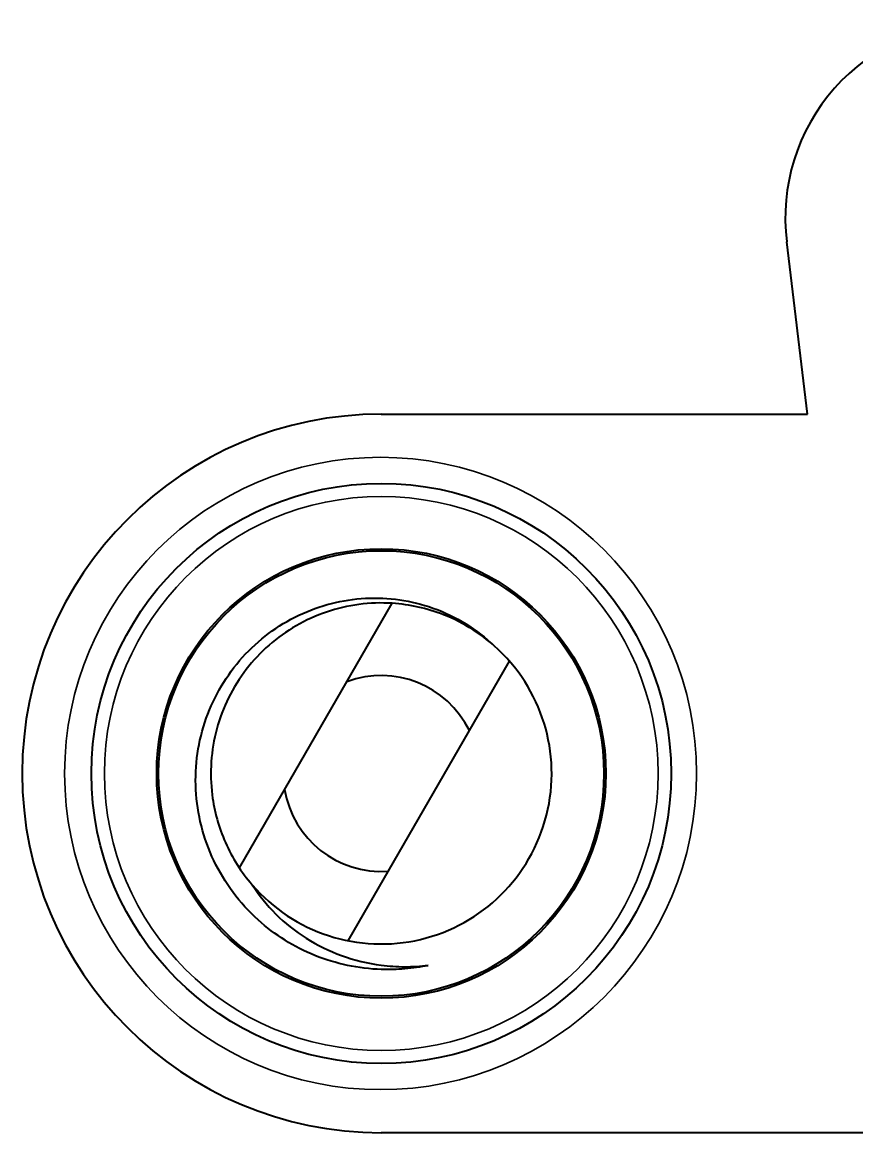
# Model space of a CAD drawing. Header units: millimetres. Extents: x 0 to 1682, y 0 to 1188.
# Drawn here: x 1321.76 to 1328.15, y 448.75 to 457.25 of the extents above; entities that cross this region are included whole.
import ezdxf

# ---------------------------------------------------------------- set-up
doc = ezdxf.new("R2010")
doc.units = ezdxf.units.MM
doc.header["$LTSCALE"] = 2
doc.layers.add('가시적인 것(ISO)', color=3, linetype='Continuous', lineweight=40)
doc.layers.add('가시적인 좁은 것(ISO)', color=3, linetype='Continuous', lineweight=35)

msp = doc.modelspace()

# ---------------------------------------------------------------- linework, layer by layer
at = {"layer": '가시적인 것(ISO)'}
for p, q in [((1327.777, 454.2451), (1327.6164, 455.5638)), ((1324.5117, 454.2451), (1327.777, 454.2451)), ((1323.4249, 450.7726), (1324.594, 452.7975)), ((1324.2577, 450.215), (1325.4933, 452.3551)), ((1328.4465, 448.7451), (1324.5117, 448.7451))]:
    msp.add_line(p, q, dxfattribs=at)
for radius in [2.22, 1.72, 1.705]:
    msp.add_circle((1324.5117, 451.4951), radius, dxfattribs=at)
for centre, radius, start, end in [((1329.1054, 455.7451), 1.5, 90, 186.94098), ((1324.5117, 451.4951), 2.75, 90, 270), ((1324.5117, 451.4951), 1.305, 220.72223, 48.46127), ((1324.5117, 451.4951), 0.75, 25.9442, 110.65417), ((1324.5117, 451.4951), 0.75, 189.34583, 274.0558)]:
    msp.add_arc(centre, radius, start, end, dxfattribs=at)
for points, knots in [([(1324.5117, 449.995), (1324.3372, 450.0008), (1324.1655, 450.0372), (1323.844, 450.1668), (1323.6971, 450.2586), (1323.4269, 450.502), (1323.3118, 450.6562), (1323.1484, 450.9991), (1323.1017, 451.1832), (1323.0823, 451.5571), (1323.1092, 451.7425), (1323.2327, 452.0904), (1323.3272, 452.2491), (1323.5708, 452.5194), (1323.7167, 452.6282), (1324.0404, 452.7824), (1324.2142, 452.8265), (1324.5667, 452.8449), (1324.7415, 452.8196), (1324.9947, 452.7301), (1325.0792, 452.6896), (1325.2373, 452.5921), (1325.3106, 452.5356), (1325.3771, 452.4719)], [-0.534967, -0.534967, -0.534967, -0.534967, -0.4844796, -0.4844796, -0.4343907, -0.4343907, -0.3786236, -0.3786236, -0.3234057, -0.3234057, -0.2687436, -0.2687436, -0.214623, -0.214623, -0.1610725, -0.1610725, -0.1081113, -0.1081113, -0.0557621, -0.0557621, -0.0276678, -0.0276678, -0.000001, -0.000001, -0.000001, -0.000001]), ([(1325.3771, 452.4719), (1325.3257, 452.5175), (1325.2706, 452.5589), (1325.1415, 452.6412), (1325.0661, 452.6794), (1324.8623, 452.7593), (1324.7301, 452.7887), (1324.4253, 452.8083), (1324.2543, 452.7858), (1323.9306, 452.676), (1323.7811, 452.5898), (1323.5238, 452.3647), (1323.4185, 452.2279), (1323.2668, 451.9219), (1323.2217, 451.7555), (1323.204, 451.5004), (1323.2064, 451.4152), (1323.2331, 451.2049), (1323.2673, 451.082), (1323.3445, 450.908), (1323.3745, 450.8519), (1323.4426, 450.7439), (1323.4809, 450.6923), (1323.5227, 450.6437)], [-0.3939473, -0.3939473, -0.3939473, -0.3939473, -0.3732661, -0.3732661, -0.3479253, -0.3479253, -0.3074668, -0.3074668, -0.2561247, -0.2561247, -0.2047464, -0.2047464, -0.1533779, -0.1533779, -0.1020747, -0.1020747, -0.0765129, -0.0765129, -0.0383693, -0.0383693, -0.0192841, -0.0192841, -0.000002, -0.000002, -0.000002, -0.000002]), ([(1323.5227, 450.6437), (1323.5742, 450.563), (1323.6345, 450.4879), (1323.7735, 450.3492), (1323.8519, 450.2871), (1324.0217, 450.1799), (1324.1124, 450.1356), (1324.306, 450.0658), (1324.4086, 450.0414), (1324.5117, 450.0281)], [-0.1207184, -0.1207184, -0.1207184, -0.1207184, -0.0917698, -0.0917698, -0.0618088, -0.0618088, -0.0314405, -0.0314405, -0.000001, -0.000001, -0.000001, -0.000001]), ([(1324.5117, 450.0281), (1324.5713, 450.0204), (1324.6312, 450.0164), (1324.7513, 450.0158), (1324.8113, 450.0192), (1324.871, 450.0262)], [-0.03642001, -0.03642001, -0.03642001, -0.03642001, -0.01826613, -0.01826613, -0.00009672, -0.00009672, -0.00009672, -0.00009672]), ([(1324.871, 450.0262), (1324.8121, 450.0139), (1324.7525, 450.0051), (1324.6324, 449.9946), (1324.572, 449.993), (1324.5117, 449.995)], [-0.03617278, -0.03617278, -0.03617278, -0.03617278, -0.01810844, -0.01810844, -0.000001, -0.000001, -0.000001, -0.000001])]:
    msp.add_open_spline(points, degree=3, knots=knots, dxfattribs=at)
for points in [[(1324.8707, 450.0261), (1324.8704, 450.0261), (1324.8701, 450.026), (1324.8698, 450.0259)], [(1324.8708, 450.0262), (1324.8706, 450.0261), (1324.8705, 450.0261), (1324.8703, 450.026)], [(1324.8717, 450.0264), (1324.8715, 450.0263), (1324.8712, 450.0263), (1324.871, 450.0262)]]:
    msp.add_open_spline(points, degree=3, dxfattribs=at)
at = {"layer": '가시적인 좁은 것(ISO)'}
for centre, radius in [((1324.5067, 451.4951), 2.42), ((1324.5117, 451.4951), 2.12)]:
    msp.add_circle(centre, radius, dxfattribs=at)

doc.saveas('drawing.dxf')
